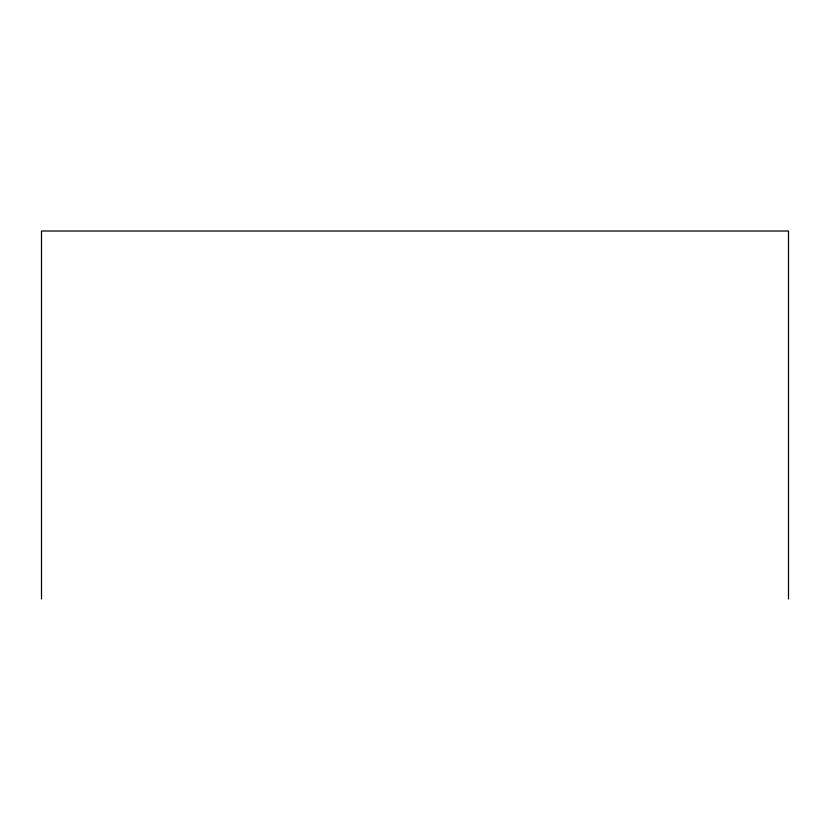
<?xml version="1.0" encoding="UTF-8"?>
<svg xmlns="http://www.w3.org/2000/svg" width="830" height="830" viewBox="0 0 830 830"><rect width="100%" height="100%" fill="white"/><g stroke="black" fill="none" stroke-linecap="round" stroke-linejoin="round"><path stroke-width="1.25" d="M788.5 598.99L788.5 231.01L41.5 231.01L41.5 598.99"/></g></svg>
